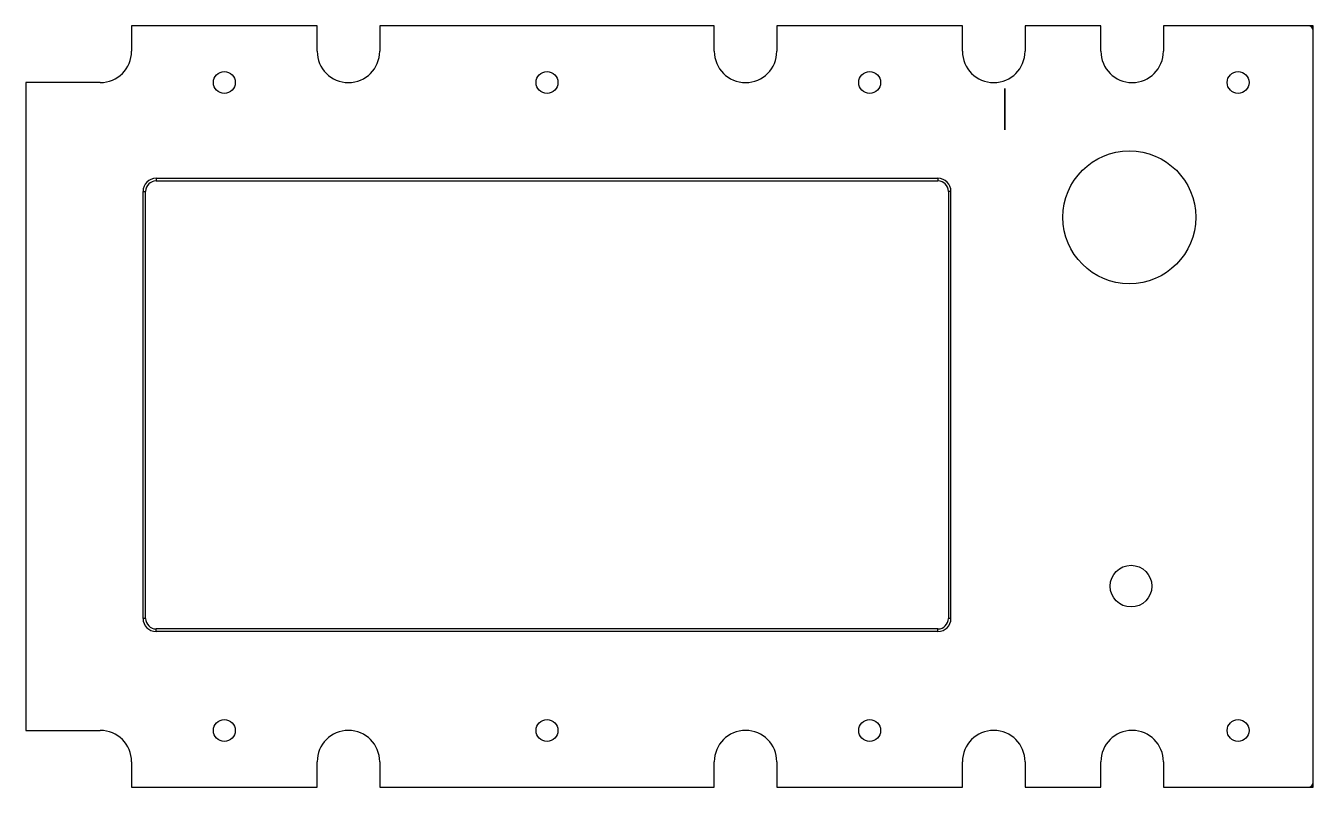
# Model space of a CAD drawing. Header units: millimetres. Extents: x 970 to 1217, y -803 to -657.
import ezdxf

# ---------------------------------------------------------------- set-up
doc = ezdxf.new("R2010")
doc.units = ezdxf.units.MM

msp = doc.modelspace()

# ---------------------------------------------------------------- linework, layer by layer
at = {"color": 7, "linetype": 'Continuous', "lineweight": 25}
for p, q in [((990.39, -657.11), (990.39, -662)), ((1026.01, -657.11), (990.39, -657.11)), ((1026.01, -662), (1026.01, -657.11)), ((1038.01, -657.11), (1038.01, -662)), ((1102.19, -657.11), (1038.01, -657.11)), ((1102.19, -662), (1102.19, -657.11)), ((1114.19, -657.11), (1114.19, -662)), ((1149.81, -657.11), (1114.19, -657.11)), ((1149.81, -662), (1149.81, -657.11)), ((1161.81, -657.11), (1161.81, -662)), ((1176.36, -657.11), (1161.81, -657.11)), ((1176.36, -662), (1176.36, -657.11)), ((1188.36, -657.11), (1188.36, -662)), ((1217.1, -657.11), (1188.36, -657.11)), ((1217.1, -803.16), (1217.1, -657.11)), ((970.1, -668), (970.1, -792.27)), ((984.39, -668), (970.1, -668)), ((1157.92, -669.14), (1157.92, -669.14)), ((1157.92, -669.14), (1157.92, -677.06)), ((1157.92, -677.06), (1157.92, -669.14)), ((1157.92, -677.06), (1157.92, -677.06)), ((995.1, -686.37), (1145.1, -686.37)), ((995.1, -686.37), (995.1, -686.87)), ((1145.1, -686.37), (1145.1, -686.87)), ((992.6, -770.79), (992.6, -688.87)), ((992.6, -688.87), (993.1, -688.87)), ((993.1, -770.79), (993.1, -688.87)), ((995.1, -686.87), (1145.1, -686.87)), ((1147.6, -688.87), (1147.1, -688.87)), ((1147.1, -688.87), (1147.1, -770.79)), ((1147.6, -770.79), (1147.6, -688.87)), ((993.1, -770.79), (992.6, -770.79)), ((995.1, -773.29), (995.1, -772.79)), ((1145.1, -772.79), (995.1, -772.79)), ((1145.1, -773.29), (1145.1, -772.79)), ((1147.6, -770.79), (1147.1, -770.79)), ((1145.1, -773.29), (995.1, -773.29)), ((970.1, -792.27), (984.39, -792.27)), ((990.39, -798.27), (990.39, -803.16)), ((1026.01, -803.16), (1026.01, -798.27)), ((1038.01, -798.27), (1038.01, -803.16)), ((1102.19, -803.16), (1102.19, -798.27)), ((1114.19, -798.27), (1114.19, -803.16)), ((1149.81, -803.16), (1149.81, -798.27)), ((1161.81, -798.27), (1161.81, -803.16)), ((1176.36, -803.16), (1176.36, -798.27)), ((1188.36, -798.27), (1188.36, -803.16)), ((990.39, -803.16), (1026.01, -803.16)), ((1038.01, -803.16), (1102.19, -803.16)), ((1114.19, -803.16), (1149.81, -803.16)), ((1161.81, -803.16), (1176.36, -803.16)), ((1188.36, -803.16), (1217.1, -803.16))]:
    msp.add_line(p, q, dxfattribs=at)
for centre, radius in [((1008.2, -668), 2.1), ((1070.1, -668), 2.1), ((1132, -668), 2.1), ((1202.68, -668), 2.1), ((1181.82, -693.85), 12.75), ((1182.14, -764.59), 4), ((1008.2, -792.27), 2.1), ((1070.1, -792.27), 2.1), ((1132, -792.27), 2.1), ((1202.68, -792.27), 2.1)]:
    msp.add_circle(centre, radius, dxfattribs=at)
for centre, radius, start, end in [((1216.1, -658.11), 1, 360, 90), ((984.39, -662), 6, 270, 0), ((1032.01, -662), 6, 180, 0), ((1108.19, -662), 6, 180, 0), ((1155.81, -662), 6, 180, 359.9999), ((1182.36, -662), 6, 180, 359.9999), ((995.1, -688.87), 2.5, 90, 180), ((1145.1, -688.87), 2.5, 0, 90), ((995.1, -688.87), 2, 90, 180), ((1145.1, -688.87), 2, 0, 90), ((995.1, -770.79), 2.5, 180, 270), ((995.1, -770.79), 2, 180, 270), ((1145.1, -770.79), 2.5, 270, 0), ((1145.1, -770.79), 2, 270, 360), ((984.39, -798.27), 6, 0, 90), ((1032.01, -798.27), 6, 360, 180), ((1108.19, -798.27), 6, 0, 180), ((1155.81, -798.27), 6, 0, 180), ((1182.36, -798.27), 6, 0, 180), ((1216.1, -802.16), 1, 270, 360)]:
    msp.add_arc(centre, radius, start, end, dxfattribs=at)

doc.saveas('drawing.dxf')
